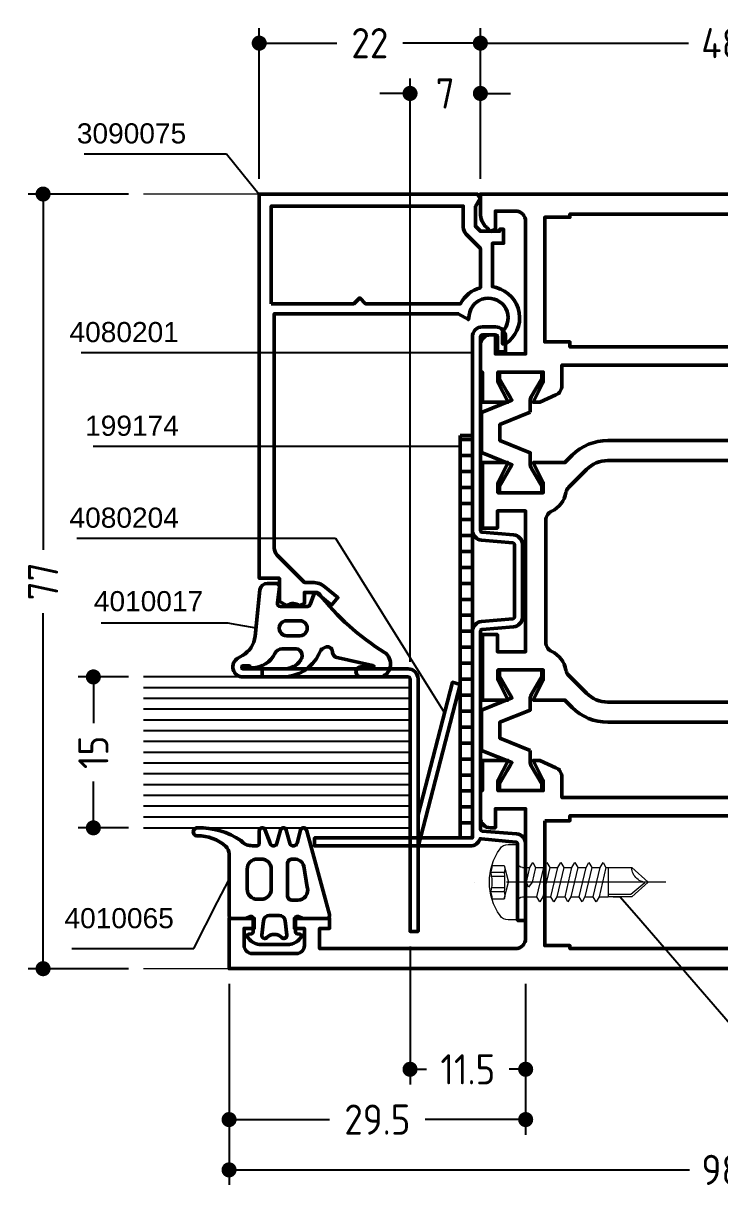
# Model space of a CAD drawing. Header units: millimetres. Extents: x 5 to 291, y 5 to 138.
# Drawn here: x 4.5 to 73.8, y 22.3 to 138.2 of the extents above; entities that cross this region are included whole.
import ezdxf

# ---------------------------------------------------------------- set-up
doc = ezdxf.new("R2010")
doc.units = ezdxf.units.MM
doc.header["$PDMODE"] = 3
doc.header["$PDSIZE"] = -2
doc.linetypes.add('CENTER', pattern=[50.8, 31.75, -6.35, 6.35, -6.35])
doc.linetypes.add('HIDDEN', pattern=[9.525, 6.35, -3.175])
for name, color, linetype, lineweight in [('AM_5', 3, 'Continuous', 25), ('AM_C', 50, 'Continuous', 50), ('AM_S', 80, 'Continuous', 50), ('Cent3', 70, 'CENTER', 18), ('CHide4', 10, 'HIDDEN', 13), ('Cont2', 2, 'Continuous', 25), ('Cont3', 70, 'Continuous', 18), ('Cont4', 10, 'Continuous', 13)]:
    doc.layers.add(name, color=color, linetype=linetype, lineweight=lineweight)
doc.styles.add('HBS_DIMTEXTSTYLE', font='isocp.shx')
doc.styles.add('SWISSL', font='swissl.ttf')
doc.dimstyles.new('Konstruktionsschnitt 1-1$0', dxfattribs={"dimtxt": 3, "dimasz": 1.5, "dimexe": 1.5, "dimexo": 1.5, "dimgap": 1.5, "dimtad": 0, "dimdsep": 46, "dimtxsty": 'HBS_DIMTEXTSTYLE', "dimblk": 'PUNKT', "dimcen": 0, "dimclrd": 3, "dimclre": 3, "dimclrt": 2, "dimadec": 1, "dimazin": 2, "dimtfac": 0.7, "dimtofl": 0, "dimtmove": 0, "dimatfit": 3, "dimfxl": 0, "dimtolj": 1, "dimtzin": 0, "dimarcsym": 0})

# ---------------------------------------------------------------- blocks, each defined once
blk = doc.blocks.new('*U5', base_point=(43.9, 167.94))
for p, q in [((43.9, 181.87), (17.4, 181.87)), ((43.9, 180.8), (17.4, 180.8)), ((43.9, 179.73), (17.4, 179.73)), ((43.9, 178.66), (17.4, 178.66)), ((43.9, 177.59), (17.4, 177.59)), ((43.9, 176.51), (17.4, 176.51)), ((43.9, 175.44), (17.4, 175.44)), ((43.9, 174.37), (17.4, 174.37)), ((43.9, 173.3), (17.4, 173.3)), ((43.9, 172.23), (17.4, 172.23)), ((43.9, 171.16), (17.4, 171.16)), ((43.9, 170.09), (17.4, 170.09)), ((43.9, 169.01), (17.4, 169.01))]:
    blk.add_line(p, q)
blk.add_lwpolyline([(17.4, 167.94), (43.9, 167.94), (43.9, 182.94), (17.4, 182.94)])
blk = doc.blocks.new('WS4070448')
at = {"layer": 'Cent3', "ltscale": 0.5}
blk.add_line((8.05, -14.4), (8.07, 4.66), dxfattribs=at)
at = {"layer": 'CHide4', "ltscale": 0.3}
for p, q in [((7.1, 1.69), (7.1, 3.08)), ((7.51, 1.69), (7.51, 2.97)), ((8.63, 1.69), (8.63, 2.97)), ((9.04, 1.69), (9.04, 3.08))]:
    blk.add_line(p, q, dxfattribs=at)
for points in [[(6.42, 2.92), (6.42, 1.69)], [(9.72, 2.92), (9.72, 1.69)], [(6.42, 1.69), (8.07, 1.25)], [(9.72, 1.69), (8.07, 1.25)]]:
    blk.add_lwpolyline(points, dxfattribs=at)
for centre, radius, start, end in [((6.48, 4.2), 1.28, 267.2848, 298.8872), ((8.07, 5.85), 2.94, 250.6988, 289.3012), ((9.66, 4.2), 1.28, 241.1128, 272.7152), ((6.76, 2.85), 1.21, 253.6643, 286.3357), ((8.07, 11.78), 10.13, 264.4948, 275.5052), ((9.38, 2.85), 1.21, 253.6643, 286.3357)]:
    blk.add_arc(centre, radius, start, end, dxfattribs=at)
at = {"layer": 'Cont4'}
for p, q in [((6.62, -8.64), (6.62, -11)), ((6.62, -8.64), (9.52, -8.64)), ((9.52, -11), (9.52, -8.64)), ((6.62, -11), (8.07, -12.64)), ((8.07, -12.64), (9.52, -11))]:
    blk.add_line(p, q, dxfattribs=at)
blk.add_lwpolyline([(11.39, 2.11, 0.314856), (4.74, 2.11, 0.244912), (4.32, 1.29), (4.32, 0.36), (11.82, 0.36), (11.82, 1.29, 0.244912), (11.39, 2.11, 0.138291)], format="xyb", dxfattribs=at)
for points in [[(6.12, -1.14), (6.62, -1.43), (8.07, -1.08), (8.57, -0.71), (8.07, -0.51), (6.62, -0.85)], [(6.12, -2.54), (6.62, -2.83), (9.52, -2.14), (10.02, -1.85), (9.52, -1.56), (6.62, -2.25)], [(6.12, -3.94), (6.62, -4.23), (9.52, -3.54), (10.02, -3.25), (9.52, -2.96), (6.62, -3.65)], [(6.12, -5.34), (6.62, -5.63), (9.52, -4.94), (10.02, -4.65), (9.52, -4.36), (6.62, -5.05)], [(6.12, -6.74), (6.62, -7.03), (9.52, -6.34), (10.02, -6.05), (9.52, -5.76), (6.62, -6.45)], [(6.12, -8.14), (6.62, -8.43), (9.52, -7.74), (10.02, -7.45), (9.52, -7.16), (6.62, -7.85)]]:
    blk.add_lwpolyline(points, close=True, dxfattribs=at)
for points in [[(6.62, -0.14), (6.62, -0.85)], [(9.52, -0.14), (9.52, -1.56)], [(6.62, -1.43), (6.62, -1.85)], [(6.62, -1.43), (6.62, -2.25)], [(6.62, -1.43), (6.62, -2.25)], [(9.52, -2.14), (9.52, -2.96)], [(6.62, -2.83), (6.62, -3.65)], [(6.62, -4.23), (6.62, -5.05)], [(9.52, -3.54), (9.52, -4.36)], [(6.62, -5.63), (6.62, -6.45)], [(9.52, -4.94), (9.52, -5.76)], [(9.52, -6.34), (9.52, -7.16)], [(6.62, -7.03), (6.62, -7.85)], [(9.52, -7.74), (9.52, -8.64)], [(6.62, -8.43), (6.62, -8.64)], [(9.27, -8.64), (9.27, -10.89), (8.1, -12.28)], [(9.52, -9.14), (9.52, -9.96)], [(6.62, -9.83), (6.62, -10.65)]]:
    blk.add_lwpolyline(points, dxfattribs=at)
for centre, radius, start, end in [((6.12, -0.14), 0.5, 0, 90), ((10.02, -0.14), 0.5, 90, 180), ((6.61, -12.47), 1.47, 353.4244, 89.6688)]:
    blk.add_arc(centre, radius, start, end, dxfattribs=at)
blk = doc.blocks.new('PUNKT')
at = {"color": 0, "linetype": 'Continuous'}
blk.add_line((-0.5, 0), (-1, 0), dxfattribs=at)
at = {"color": 0, "linetype": 'Continuous', "const_width": 0.5}
blk.add_lwpolyline([(-0.25, 0, 1), (0.25, 0, 1)], format="xyb", close=True, dxfattribs=at)
blk = doc.blocks.new('*D6')
at = {"layer": 'AM_5', "color": 3, "lineweight": -2, "transparency": 16777216}
for p, q in [((43, 46.45), (43, 32.75)), ((54.5, 42.75), (54.5, 32.75)), ((44.5, 34.25), (44.64, 34.25)), ((53, 34.25), (52.86, 34.25))]:
    blk.add_line(p, q, dxfattribs=at)
at = {"layer": 'Defpoints', "color": 0, "transparency": 16777216}
for p in [(43, 47.95), (54.5, 44.25), (54.5, 34.25)]:
    blk.add_point(p, dxfattribs=at)
at = {"layer": 'AM_5', "color": 3, "lineweight": -2, "transparency": 16777216, "xscale": 1.5, "yscale": 1.5, "zscale": 1.5, "rotation": 180}
blk.add_blockref('PUNKT', (43, 34.25), dxfattribs=at)
at = {"layer": 'AM_5', "color": 3, "lineweight": -2, "transparency": 16777216, "xscale": 1.5, "yscale": 1.5, "zscale": 1.5}
blk.add_blockref('PUNKT', (54.5, 34.25), dxfattribs=at)
at = {"layer": 'AM_5', "color": 2, "transparency": 16777216, "insert": (48.75, 34.25), "char_height": 3, "attachment_point": 5, "style": 'HBS_DIMTEXTSTYLE'}
blk.add_mtext('\\A1;11.5', dxfattribs=at)
blk = doc.blocks.new('*D7')
at = {"layer": 'AM_5', "color": 3, "lineweight": -2, "transparency": 16777216}
for p, q in [((25, 42.75), (25, 27.75)), ((54.5, 42.75), (54.5, 27.75)), ((26.5, 29.25), (34.99, 29.25)), ((53, 29.25), (44.51, 29.25))]:
    blk.add_line(p, q, dxfattribs=at)
at = {"layer": 'Defpoints', "color": 0, "transparency": 16777216}
for p in [(25, 44.25), (54.5, 44.25), (25, 29.25)]:
    blk.add_point(p, dxfattribs=at)
at = {"layer": 'AM_5', "color": 3, "lineweight": -2, "transparency": 16777216, "xscale": 1.5, "yscale": 1.5, "zscale": 1.5, "rotation": 180}
blk.add_blockref('PUNKT', (25, 29.25), dxfattribs=at)
at = {"layer": 'AM_5', "color": 3, "lineweight": -2, "transparency": 16777216, "xscale": 1.5, "yscale": 1.5, "zscale": 1.5}
blk.add_blockref('PUNKT', (54.5, 29.25), dxfattribs=at)
at = {"layer": 'AM_5', "color": 2, "transparency": 16777216, "insert": (39.75, 29.25), "char_height": 3, "attachment_point": 5, "style": 'HBS_DIMTEXTSTYLE'}
blk.add_mtext('\\A1;29.5', dxfattribs=at)
blk = doc.blocks.new('*D8')
at = {"layer": 'AM_5', "color": 3, "lineweight": -2, "transparency": 16777216}
for p, q in [((25, 42.75), (25, 22.75)), ((123, 42.75), (123, 22.75)), ((26.5, 24.25), (70.79, 24.25)), ((121.5, 24.25), (77.21, 24.25))]:
    blk.add_line(p, q, dxfattribs=at)
at = {"layer": 'Defpoints', "color": 0, "transparency": 16777216}
for p in [(25, 44.25), (123, 44.25), (25, 24.25)]:
    blk.add_point(p, dxfattribs=at)
at = {"layer": 'AM_5', "color": 3, "lineweight": -2, "transparency": 16777216, "xscale": 1.5, "yscale": 1.5, "zscale": 1.5, "rotation": 180}
blk.add_blockref('PUNKT', (25, 24.25), dxfattribs=at)
at = {"layer": 'AM_5', "color": 3, "lineweight": -2, "transparency": 16777216, "xscale": 1.5, "yscale": 1.5, "zscale": 1.5}
blk.add_blockref('PUNKT', (123, 24.25), dxfattribs=at)
at = {"layer": 'AM_5', "color": 2, "transparency": 16777216, "insert": (74, 24.25), "char_height": 3, "attachment_point": 5, "style": 'HBS_DIMTEXTSTYLE'}
blk.add_mtext('\\A1;98', dxfattribs=at)
blk = doc.blocks.new('*D11')
at = {"layer": 'AM_5', "color": 3, "lineweight": -2, "transparency": 16777216}
for p, q in [((43, 74.75), (43, 132.75)), ((50, 122.75), (50, 132.75)), ((41.5, 131.25), (40, 131.25)), ((51.5, 131.25), (53, 131.25))]:
    blk.add_line(p, q, dxfattribs=at)
at = {"layer": 'Defpoints', "color": 0, "transparency": 16777216}
for p in [(43, 131.25), (50, 121.25), (43, 73.25)]:
    blk.add_point(p, dxfattribs=at)
at = {"layer": 'AM_5', "color": 3, "lineweight": -2, "transparency": 16777216, "xscale": 1.5, "yscale": 1.5, "zscale": 1.5}
blk.add_blockref('PUNKT', (43, 131.25), dxfattribs=at)
at = {"layer": 'AM_5', "color": 3, "lineweight": -2, "transparency": 16777216, "xscale": 1.5, "yscale": 1.5, "zscale": 1.5, "rotation": 180}
blk.add_blockref('PUNKT', (50, 131.25), dxfattribs=at)
at = {"layer": 'AM_5', "color": 2, "transparency": 16777216, "insert": (46.5, 131.25), "char_height": 3, "attachment_point": 5, "style": 'HBS_DIMTEXTSTYLE'}
blk.add_mtext('\\A1;7', dxfattribs=at)
blk = doc.blocks.new('*D12')
at = {"layer": 'AM_5', "color": 3, "lineweight": -2, "transparency": 16777216}
for p, q in [((28, 122.75), (28, 137.75)), ((50, 122.75), (50, 137.75)), ((29.5, 136.25), (35.72, 136.25)), ((48.5, 136.25), (42.28, 136.25))]:
    blk.add_line(p, q, dxfattribs=at)
at = {"layer": 'Defpoints', "color": 0, "transparency": 16777216}
for p in [(28, 136.25), (28, 121.25), (50, 121.25)]:
    blk.add_point(p, dxfattribs=at)
at = {"layer": 'AM_5', "color": 3, "lineweight": -2, "transparency": 16777216, "xscale": 1.5, "yscale": 1.5, "zscale": 1.5, "rotation": 180}
blk.add_blockref('PUNKT', (28, 136.25), dxfattribs=at)
at = {"layer": 'AM_5', "color": 3, "lineweight": -2, "transparency": 16777216, "xscale": 1.5, "yscale": 1.5, "zscale": 1.5}
blk.add_blockref('PUNKT', (50, 136.25), dxfattribs=at)
at = {"layer": 'AM_5', "color": 2, "transparency": 16777216, "insert": (39, 136.25), "char_height": 3, "attachment_point": 5, "style": 'HBS_DIMTEXTSTYLE'}
blk.add_mtext('\\A1;22', dxfattribs=at)
blk = doc.blocks.new('*D13')
at = {"layer": 'AM_5', "color": 3, "lineweight": -2, "transparency": 16777216}
for p, q in [((50, 122.75), (50, 137.75)), ((98, 122.75), (98, 137.75)), ((51.5, 136.25), (70.7, 136.25)), ((96.5, 136.25), (77.3, 136.25))]:
    blk.add_line(p, q, dxfattribs=at)
at = {"layer": 'Defpoints', "color": 0, "transparency": 16777216}
for p in [(50, 136.25), (50, 121.25), (98, 121.25)]:
    blk.add_point(p, dxfattribs=at)
at = {"layer": 'AM_5', "color": 3, "lineweight": -2, "transparency": 16777216, "xscale": 1.5, "yscale": 1.5, "zscale": 1.5, "rotation": 180}
blk.add_blockref('PUNKT', (50, 136.25), dxfattribs=at)
at = {"layer": 'AM_5', "color": 3, "lineweight": -2, "transparency": 16777216, "xscale": 1.5, "yscale": 1.5, "zscale": 1.5}
blk.add_blockref('PUNKT', (98, 136.25), dxfattribs=at)
at = {"layer": 'AM_5', "color": 2, "transparency": 16777216, "insert": (74, 136.25), "char_height": 3, "attachment_point": 5, "style": 'HBS_DIMTEXTSTYLE'}
blk.add_mtext('\\A1;48', dxfattribs=at)
blk = doc.blocks.new('*S47')
at = {"layer": 'AM_5', "color": 3, "linetype": 'Continuous'}
blk.add_line((96.72, 141.27), (95.09, 143.16), dxfattribs=at)
at = {"layer": 'AM_5', "color": 3}
for p, q in [((109.67, 126.28), (96.72, 141.27)), ((123.82, 126.28), (109.67, 126.28))]:
    blk.add_line(p, q, dxfattribs=at)
at = {"layer": 'AM_5', "color": 2, "insert": (113.67, 127.28), "char_height": 2, "attachment_point": 7, "style": 'SWISSL'}
blk.add_mtext('4070448', dxfattribs=at)
blk = doc.blocks.new('*D23')
at = {"layer": 'AM_5', "color": 3, "lineweight": -2, "transparency": 16777216}
for p, q in [((15, 73.25), (10, 73.25)), ((11.5, 71.75), (11.5, 68.66)), ((11.5, 59.75), (11.5, 62.84)), ((15, 58.25), (10, 58.25))]:
    blk.add_line(p, q, dxfattribs=at)
at = {"layer": 'Defpoints', "color": 0, "transparency": 16777216}
for p in [(11.5, 73.25), (16.5, 73.25), (16.5, 58.25)]:
    blk.add_point(p, dxfattribs=at)
at = {"layer": 'AM_5', "color": 3, "lineweight": -2, "transparency": 16777216, "xscale": 1.5, "yscale": 1.5, "zscale": 1.5}
for p, rotation in [((11.5, 73.25), 90), ((11.5, 58.25), 270)]:
    blk.add_blockref('PUNKT', p, dxfattribs=dict(at, rotation=rotation))
at = {"layer": 'AM_5', "color": 2, "transparency": 16777216, "insert": (11.5, 65.75), "char_height": 3, "attachment_point": 5, "rotation": 90, "style": 'HBS_DIMTEXTSTYLE'}
blk.add_mtext('\\A1;15', dxfattribs=at)
blk = doc.blocks.new('*D24')
at = {"layer": 'AM_5', "color": 3, "lineweight": -2, "transparency": 16777216}
for p, q in [((15, 121.25), (5, 121.25)), ((6.5, 119.75), (6.5, 85.9)), ((6.5, 45.75), (6.5, 79.6)), ((15, 44.25), (5, 44.25))]:
    blk.add_line(p, q, dxfattribs=at)
at = {"layer": 'Defpoints', "color": 0, "transparency": 16777216}
for p in [(6.5, 121.25), (16.5, 121.25), (16.5, 44.25)]:
    blk.add_point(p, dxfattribs=at)
at = {"layer": 'AM_5', "color": 3, "lineweight": -2, "transparency": 16777216, "xscale": 1.5, "yscale": 1.5, "zscale": 1.5}
for p, rotation in [((6.5, 121.25), 90), ((6.5, 44.25), 270)]:
    blk.add_blockref('PUNKT', p, dxfattribs=dict(at, rotation=rotation))
at = {"layer": 'AM_5', "color": 2, "transparency": 16777216, "insert": (6.5, 82.75), "char_height": 3, "attachment_point": 5, "rotation": 90, "style": 'HBS_DIMTEXTSTYLE'}
blk.add_mtext('\\A1;77', dxfattribs=at)
blk = doc.blocks.new('*S67')
at = {"layer": 'AM_5', "color": 3}
for p, q in [((43.48, 170.4), (56.08, 170.4)), ((56.08, 170.4), (56.41, 170.34))]:
    blk.add_line(p, q, dxfattribs=at)
at = {"layer": 'AM_5', "color": 3, "linetype": 'Continuous'}
blk.add_line((56.41, 170.34), (58.87, 169.9), dxfattribs=at)
at = {"layer": 'AM_5', "color": 2, "insert": (53.63, 171.52), "char_height": 2, "attachment_point": 9, "style": 'SWISSL'}
blk.add_mtext('4010017', dxfattribs=at)
blk = doc.blocks.new('*S68')
at = {"layer": 'AM_5', "color": 3}
blk.add_line((41.51, 197.27), (77.91, 197.27), dxfattribs=at)
at = {"layer": 'AM_5', "color": 3, "linetype": 'Continuous'}
blk.add_line((77.91, 197.27), (80.41, 197.27), dxfattribs=at)
at = {"layer": 'AM_5', "color": 2, "insert": (51.21, 198.27), "char_height": 2, "attachment_point": 9, "style": 'SWISSL'}
blk.add_mtext('4080201', dxfattribs=at)
blk = doc.blocks.new('*S69')
at = {"layer": 'AM_5', "color": 3}
blk.add_line((42.69, 187.96), (76.71, 187.96), dxfattribs=at)
at = {"layer": 'AM_5', "color": 3, "linetype": 'Continuous'}
blk.add_line((76.71, 187.96), (79.21, 187.96), dxfattribs=at)
at = {"layer": 'AM_5', "color": 2, "insert": (51.21, 188.96), "char_height": 2, "attachment_point": 9, "style": 'SWISSL'}
blk.add_mtext('199174', dxfattribs=at)
blk = doc.blocks.new('*S70')
at = {"layer": 'AM_5', "color": 3}
for p, q in [((41.05, 178.82), (66.78, 178.82)), ((66.78, 178.82), (76.32, 163.56))]:
    blk.add_line(p, q, dxfattribs=at)
at = {"layer": 'AM_5', "color": 3, "linetype": 'Continuous'}
blk.add_line((76.32, 163.56), (77.64, 161.44), dxfattribs=at)
at = {"layer": 'AM_5', "color": 2, "insert": (51.21, 179.82), "char_height": 2, "attachment_point": 9, "style": 'SWISSL'}
blk.add_mtext('4080204', dxfattribs=at)
blk = doc.blocks.new('*S71')
at = {"layer": 'AM_5', "color": 3, "linetype": 'Continuous'}
blk.add_line((55.07, 142.67), (56.21, 144.89), dxfattribs=at)
at = {"layer": 'AM_5', "color": 3}
for p, q in [((52.71, 138.01), (55.07, 142.67)), ((40.58, 138.01), (52.71, 138.01))]:
    blk.add_line(p, q, dxfattribs=at)
at = {"layer": 'AM_5', "color": 2, "insert": (50.71, 140.01), "char_height": 2, "attachment_point": 9, "style": 'SWISSL'}
blk.add_mtext('4010065', dxfattribs=at)
blk = doc.blocks.new('*S72')
at = {"layer": 'AM_5', "color": 3}
for p, q in [((41.8, 217.02), (55.94, 217.02)), ((55.94, 217.02), (57.6, 214.97))]:
    blk.add_line(p, q, dxfattribs=at)
at = {"layer": 'AM_5', "color": 3, "linetype": 'Continuous'}
blk.add_line((57.6, 214.97), (59.18, 213.03), dxfattribs=at)
at = {"layer": 'AM_5', "color": 2, "insert": (51.94, 218.02), "char_height": 2, "attachment_point": 9, "style": 'SWISSL'}
blk.add_mtext('3090075', dxfattribs=at)
blk = doc.blocks.new('WI1021358')
for points in [[(-59.8, 2.2), (-59.8, 1.55), (-61.8, 2.55), (-62.8, 2.55), (-62.8, -1.95), (-61.8, -1.95), (-59.8, -0.95), (-59.8, -3.5), (-65, -3.5), (-65, -2), (-64.6, -2), (-64.6, 5, 0.414214), (-65.6, 6), (-74.2, 6, 0.414214), (-75.2, 5), (-75.2, -2), (-72.2, -2), (-72.06, -2.34), (-73.22, -3.5), (-75.2, -3.5), (-75.2, -10), (-73, -10), (-73, -9), (-72, -9), (-72, -12.5), (-73, -12.5), (-73, -11.5), (-74.7, -11.5, 0.414214), (-75.5, -12.3), (-75.5, -16.7, 0.414214), (-74.7, -17.5), (-73, -17.5), (-73, -16.5), (-72, -16.5), (-72, -19), (-77, -19), (-77, 79), (-72, 79), (-72, 76.5), (-73, 76.5), (-73, 77.5), (-74.7, 77.5, 0.414214), (-75.5, 76.7), (-75.5, 72.3, 0.414214), (-74.7, 71.5), (-73, 71.5), (-73, 72.5), (-72, 72.5), (-72, 69), (-73, 69), (-73, 70), (-75, 70), (-75, 50.5, 0.414214), (-74, 49.5), (-61.1, 49.5), (-61.1, 52.5), (-63, 52.5), (-63, 53, -0.414214), (-62, 54), (-59.3, 54), (-59.3, 53.8), (-56.3, 53.8), (-56.3, 51.25), (-58.3, 52.25), (-59.3, 52.25), (-59.3, 47.75), (-58.3, 47.75), (-56.3, 48.75), (-56.3, 48.1), (-57.03, 46.49, -0.294108), (-57.94, 45.9), (-60, 45.9), (-60, 6.6), (-60.9, 6.6), (-60.9, 4.78, 0.109518), (-60.81, 4.36), (-59.8, 2.2)], [(-55.31, 49.05), (-56.43, 49.05, 0.131652), (-56.83, 48.94), (-58.64, 47.9), (-59.3, 47.9), (-59.3, 52.1), (-58.64, 52.1), (-57.3, 51.33), (-56.81, 51.05), (-56.51, 50.87), (-55.3, 53.88), (-51.3, 53.88), (-50.09, 50.87), (-47.96, 52.1), (-47.3, 52.1), (-47.3, 47.9), (-47.96, 47.9), (-49.77, 48.94, 0.131652), (-50.17, 49.05), (-51.29, 49.05), (-52.51, 52.08), (-54.08, 52.08)], [(-24.5, 41.33, 0.198912), (-25.96, 44.86), (-26.7, 45.6), (-26.7, 48.75), (-28.7, 47.75), (-29.7, 47.75), (-29.7, 52.25), (-28.7, 52.25), (-26.7, 51.25), (-26.7, 53.8), (-33.2, 53.8), (-33.2, 52.3), (-31.5, 52.3), (-31.5, 49.5), (-45.5, 49.5), (-45.5, 52.3), (-43.8, 52.3), (-43.8, 53.8), (-50.3, 53.8), (-50.3, 51.25), (-48.3, 52.25), (-47.3, 52.25), (-47.3, 47.75), (-48.3, 47.75), (-50.3, 48.75), (-50.3, 45.6), (-51.04, 44.86, 0.198912), (-52.5, 41.33), (-52.5, 5.21, -0.109518), (-52.59, 4.79), (-53.8, 2.2), (-53.8, 1.55), (-51.8, 2.55), (-50.8, 2.55), (-50.8, -1.95), (-51.8, -1.95), (-53.8, -0.95), (-53.8, -3.5), (-45.5, -3.5), (-45.5, 0.3), (-48, 0.3), (-48, 6), (-29, 6), (-29, 0.3), (-31.5, 0.3), (-31.5, -3.5), (-23.2, -3.5), (-23.2, -0.95), (-25.2, -1.95), (-26.2, -1.95), (-26.2, 2.55), (-25.2, 2.55), (-23.2, 1.55), (-23.2, 2.2), (-24.41, 4.79, -0.109518), (-24.5, 5.21)], [(-21.69, 49.05), (-20.57, 49.05, -0.131652), (-20.17, 48.94), (-18.36, 47.9), (-17.7, 47.9), (-17.7, 52.1), (-18.36, 52.1), (-19.7, 51.33), (-20.19, 51.05), (-20.49, 50.87), (-21.7, 53.88), (-25.7, 53.88), (-26.91, 50.87), (-29.04, 52.1), (-29.7, 52.1), (-29.7, 47.9), (-29.04, 47.9), (-27.23, 48.94, -0.131652), (-26.83, 49.05), (-25.71, 49.05), (-24.49, 52.08), (-22.91, 52.08)], [(-17.7, 54), (-15, 54, -0.414214), (-14, 53), (-14, 52.5), (-15.9, 52.5), (-15.9, 49.5), (-2.7, 49.5, 0.414214), (-1.7, 50.5), (-1.7, 52.5), (-3.5, 52.5), (-3.71, 53.01), (-3.31, 53.41, -0.198912), (-1.9, 54), (0, 54), (0, 6), (-12, 6), (-12, -3.5), (-17.2, -3.5), (-17.2, -0.95), (-15.2, -1.95), (-14.2, -1.95), (-14.2, 2.55), (-15.2, 2.55), (-17.2, 1.55), (-17.2, 2.2), (-16.19, 4.36, 0.109518), (-16.1, 4.78), (-16.1, 6.6), (-17, 6.6), (-17, 45.9), (-19.06, 45.9, -0.294108), (-19.97, 46.49), (-20.7, 48.1), (-20.7, 48.75), (-18.7, 47.75), (-17.7, 47.75), (-17.7, 52.25), (-18.7, 52.25), (-20.7, 51.25), (-20.7, 53.8), (-17.7, 53.8), (-17.7, 54)], [(-26.5, 8), (-50.5, 8), (-50.5, 41.33, -0.198912), (-49.62, 43.45), (-47.86, 45.21, -0.154989), (-47.33, 45.49, 0.248244), (-45.47, 46.91, -0.293963), (-44.56, 47.5), (-32.43, 47.5, -0.293963), (-31.52, 46.91, 0.248244), (-29.67, 45.49, -0.154989), (-29.14, 45.21), (-27.38, 43.45, -0.198912), (-26.5, 41.33)], [(-58.81, 1.25), (-59.93, 1.25, -0.131652), (-60.33, 1.36), (-62.14, 2.4), (-62.8, 2.4), (-62.8, -1.8), (-62.14, -1.8), (-60.8, -1.03), (-60.31, -0.74), (-60.01, -0.57), (-58.8, -3.57), (-54.8, -3.57), (-53.59, -0.57), (-51.46, -1.8), (-50.8, -1.8), (-50.8, 2.4), (-51.46, 2.4), (-53.27, 1.36, -0.131652), (-53.67, 1.25), (-54.79, 1.25), (-56.01, -1.77), (-57.58, -1.77)], [(-18.19, 1.25), (-17.07, 1.25, 0.131652), (-16.67, 1.36), (-14.86, 2.4), (-14.2, 2.4), (-14.2, -1.8), (-14.86, -1.8), (-16.2, -1.03), (-16.69, -0.74), (-16.99, -0.57), (-18.2, -3.57), (-22.2, -3.57), (-23.41, -0.57), (-25.54, -1.8), (-26.2, -1.8), (-26.2, 2.4), (-25.54, 2.4), (-23.73, 1.36, 0.131652), (-23.33, 1.25), (-22.21, 1.25), (-20.99, -1.77), (-19.41, -1.77)]]:
    blk.add_lwpolyline(points, format="xyb", close=True)
for points in [[(-62.3, 47.6), (-74.7, 47.6), (-74.7, 45.1), (-75, 45.1), (-75, 10.4), (-74.7, 10.4), (-74.7, 7.9), (-62.3, 7.9), (-62.3, 10.4), (-61.8, 10.4), (-61.8, 45.1), (-62.3, 45.1), (-62.3, 47.6)], [(-14.7, 7.9), (-2.3, 7.9), (-2.3, 10.4), (-2, 10.4), (-2, 45.1), (-2.3, 45.1), (-2.3, 47.6), (-14.7, 47.6), (-14.7, 45.1), (-15.2, 45.1), (-15.2, 10.4), (-14.7, 10.4), (-14.7, 7.9)]]:
    blk.add_lwpolyline(points, close=True)
blk = doc.blocks.new('WI3090075')
for points in [[(0, 22), (0, 0.3), (-0.45, 0.04), (-1.25, 0.5), (-3.2, 0.5), (-3.7, 0), (-3.7, -1.9), (-3.5, -1.9), (-3.5, -2.3), (-4.9, -2.3), (-4.9, -1.2), (-9.2, -1.2), (-9.3, -1.57, -0.652679), (-14.9, -2.49), (-14.9, -2.2), (-13.66, -2.2, 1.382111), (-12.04, 1.13), (-12.48, 1.19), (-11.9, 2.2), (-11.9, 20.5), (-35.19, 20.5, 0.198912), (-35.89, 20.21), (-38.6, 17.5), (-38.6, 16.71, -0.176327), (-39.07, 15.43), (-40.12, 14.18), (-40.88, 14.82), (-39.6, 16.35), (-39.6, 17.5), (-40.7, 17.5), (-40.93, 17.99, 0.339409), (-40.9, 19.21), (-40.5, 20), (-38.2, 20), (-38.2, 22), (0, 22)], [(-10.9, 20.8), (-10.9, 12.58), (-10.32, 12), (-10.9, 11.42), (-10.9, 1.97, -0.213458), (-9.31, 0), (-5.4, 0), (-3.99, 1.41, -0.198912), (-3.28, 1.7), (-1.2, 1.7), (-1.2, 20.8), (-10.9, 20.8)]]:
    blk.add_lwpolyline(points, format="xyb", close=True)
blk = doc.blocks.new('WI199174')
h = blk.add_hatch()
h.set_pattern_fill('LINE', color=256, scale=0.5, angle=90)
h.paths.add_polyline_path([(0, 1.2), (0, 0), (40, 0), (40, 1.2)])
blk.add_lwpolyline([(0, 1.2), (0, 0), (40, 0), (40, 1.2)], close=True)
blk = doc.blocks.new('WI4010017')
for points in [[(-3.46, 2.42, -0.240056), (-5.37, 3.66), (-5.63, 4.12, 0.767327), (-7.5, 3.62), (-7.5, -0.35, 0.286745), (-5.25, -3.94), (-4.85, -4.14, -0.149451), (-4.72, -4.26), (-4.57, -4.53, -0.57735), (-5, -5.28), (-5.12, -5.28), (-5.16, -5.31, 0.158399), (-5.55, -5.6), (-6.36, -9.28, -0.113567), (-6.42, -9.4, -0.190093), (-6.5, -9.19), (-6.5, -8.12, 1), (-7.5, -8.12), (-7.5, -10.18, 0.009709), (-7.5, -10.22, 0.587918), (-5.07, -10.47, -0.09166), (0.81, -3.93, 0.553622), (0.7, -3.44), (-0.3, -3.07, -0.315299), (-0.5, -2.79), (-0.5, -0.1, -0.449698), (-0.16, 0.2), (1.46, 0, 0.449698), (1.8, 0.3), (1.8, 1.16, 0.354573), (1.17, 1.94), (-3.46, 2.42)], [(-3.46, 2.42, -0.240056), (-5.37, 3.66), (-5.63, 4.12, 0.767327), (-7.5, 3.62), (-7.5, -0.35, 0.286745), (-5.25, -3.94), (-4.85, -4.14, -0.149451), (-4.72, -4.26), (-4.57, -4.53, -0.57735), (-5, -5.28), (-5.12, -5.28), (-5.16, -5.31, 0.158399), (-5.55, -5.6), (-6.36, -9.28, -0.113567), (-6.42, -9.4, -0.190093), (-6.5, -9.19), (-6.5, -8.12, 1), (-7.5, -8.12), (-7.5, -10.18, 0.009709), (-7.5, -10.22, 0.587918), (-5.07, -10.47, -0.09166), (0.81, -3.93, 0.553622), (0.7, -3.44), (-0.3, -3.07, -0.315299), (-0.5, -2.79), (-0.5, -0.1, -0.449698), (-0.16, 0.2), (1.46, 0, 0.449698), (1.8, 0.3), (1.8, 1.16, 0.354573), (1.17, 1.94), (-3.46, 2.42)], [(-4.7, -0.28, 0.292811), (-5.16, 0.44, -0.290987), (-6.6, 2.71), (-6.6, 2.92), (-6.5, 2.92, 0.414214), (-6.4, 3.02), (-6.4, 3.62, 0.414214), (-6.5, 3.72), (-6.6, 3.72, 0.414214), (-6.7, 3.62), (-6.7, -0.48, 0.244698), (-5.85, -2.12), (-5.8, -2.15, 0.673804), (-4.71, -1.45), (-4.7, -0.28)], [(-4.7, -0.28, 0.292811), (-5.16, 0.44, -0.290987), (-6.6, 2.71), (-6.6, 2.92), (-6.5, 2.92, 0.414214), (-6.4, 3.02), (-6.4, 3.62, 0.414214), (-6.5, 3.72), (-6.6, 3.72, 0.414214), (-6.7, 3.62), (-6.7, -0.48, 0.244698), (-5.85, -2.12), (-5.8, -2.15, 0.673804), (-4.71, -1.45), (-4.7, -0.28)], [(-1.91, -0.73, 1.006711), (-3.4, -0.73), (-3.4, -2.03, 1.006711), (-1.91, -2.03), (-1.91, -0.73)], [(-1.91, -0.73, 1.006711), (-3.4, -0.73), (-3.4, -2.03, 1.006711), (-1.91, -2.03), (-1.91, -0.73)], [(-1.91, -0.73, 1.006711), (-3.4, -0.73), (-3.4, -2.03, 1.006711), (-1.91, -2.03), (-1.91, -0.73)]]:
    blk.add_lwpolyline(points, format="xyb", close=True)
blk = doc.blocks.new('WI4010065')
for points in [[(0.3, 0, 0.414214), (0, -0.3), (0, -1.62), (0.19, -2.13, -0.520567), (0, -2.4), (-1.33, -2.4, -0.36397), (-1.53, -2.23), (-1.58, -1.97, 0.594937), (-1.91, -1.85), (-2.12, -2.05, 0.208), (-2.6, -3.15), (-2.6, -5.85, 0.208), (-2.12, -6.95), (-1.91, -7.15, 0.594937), (-1.58, -7.03), (-1.53, -6.77, -0.36397), (-1.33, -6.6), (0, -6.6, -0.520567), (0.19, -6.87), (0, -7.38), (0, -9.7, 0.505497), (0.39, -9.99), (8.79, -7.69, 0.751737), (8.78, -7.11), (7.47, -6.76, -0.767327), (7.47, -6.04), (8.78, -5.69, 0.767327), (8.78, -5.11), (7.46, -4.76, -0.767327), (7.46, -4.08), (8.78, -3.59, 0.876976), (8.7, -3), (7.5, -3, -0.414214), (7.2, -2.7), (7.2, -2.48, -0.051818), (7.23, -2.17, -0.225446), (7.75, -1.18, 0.150709), (9, 3.17, 1.016945), (8.2, 3.15, -0.195341), (7.16, 0.33, -0.211259), (6.42, 0)], [(4.9, -1.8, -0.414214), (5.9, -2.8), (5.9, -3.2, -0.414214), (4.9, -4.2), (2.9, -4.2, -0.414214), (1.9, -3.2), (1.9, -2.8, -0.414214), (2.9, -1.8)], [(0.3, -4.98), (0.3, -4.02, 0.378866), (-0.23, -3.43), (-1.66, -3.25, 0.717695), (-1.91, -3.76, -0.421053), (-1.91, -5.24, 0.717695), (-1.66, -5.75), (-0.23, -5.57, 0.378866)], [(5.4, -5.8, -0.414214), (5.9, -6.3), (5.9, -6.49, -0.328465), (5.2, -7.44), (3.1, -7.78, -0.505497), (1.8, -6.83), (1.8, -6.3, -0.414214), (2.3, -5.8)]]:
    blk.add_lwpolyline(points, format="xyb", close=True)
blk = doc.blocks.new('WI4080201')
blk.add_lwpolyline([(-49, 1, 0.414214), (-48.8, 0.8), (-28.48, 0.8, -0.388879), (-27.49, -0.11), (-27.22, -3.22, 0.388879), (-27.02, -3.4), (-19.88, -3.4, 0.388879), (-19.68, -3.22), (-19.41, -0.11, -0.388879), (-18.42, 0.8), (0.8, 0.8, -0.414214), (1.8, -0.2), (1.8, -1.5, -0.414214), (0.8, -2.5), (-0.7, -2.5), (-0.7, -1.7), (0.8, -1.7, 0.414214), (1, -1.5), (1, -0.2, 0.414214), (0.8, 0), (-18.42, 0, 0.388879), (-18.62, -0.18), (-18.89, -3.29, -0.388879), (-19.88, -4.2), (-27.02, -4.2, -0.388879), (-28.01, -3.29), (-28.28, -0.18, 0.388879), (-28.48, 0), (-48.12, 0, 0.388879), (-48.32, -0.18), (-48.61, -3.59, -0.388879), (-49.61, -4.5), (-57.2, -4.5), (-57.2, -3.7), (-49.61, -3.7, 0.388879), (-49.41, -3.52), (-49.11, -0.11, -0.039327), (-49.09, 0.04, -0.331311), (-49.8, 1), (-49.8, 16.5), (-49, 16.5), (-49, 1)], format="xyb", close=True)
blk = doc.blocks.new('WI4080204')
blk.add_lwpolyline([(0.8, 0.2, -0.414214), (-0.2, -0.8), (-25.3, -0.8), (-25.3, 0), (-0.2, 0, 0.414214), (0, 0.2), (0, 14.7), (0.8, 14.7), (0.8, 0.2)], format="xyb", close=True)
blk.add_lwpolyline([(-13.72, -0.8), (-0.53, -4.23), (-0.74, -5), (-16.9, -0.8)])

msp = doc.modelspace()

# ---------------------------------------------------------------- linework, layer by layer
at = {"layer": 'Cont3'}
for p, q in [((28, 121.252), (16.5, 121.252)), ((25, 44.251), (16.5, 44.251))]:
    msp.add_line(p, q, dxfattribs=at)

# ---------------------------------------------------------------- block references
at = {"xscale": -1, "rotation": 90}
msp.add_blockref('WS4070448', (54.061, 60.914), dxfattribs=at)
at = {"layer": 'AM_5'}
for name in ['*S72', '*S68', '*S69', '*S70', '*S67', '*S71', '*S47']:
    msp.add_blockref(name, (-31.207, -91.767), dxfattribs=at)
at = {"layer": 'AM_C', "rotation": 89.99999999999999}
for name, p in [('WI4080201', (50, 106.252)), ('WI4010017', (30, 80.752)), ('WI4080204', (43, 73.249)), ('WI4010065', (25, 49.251))]:
    msp.add_blockref(name, p, dxfattribs=at)
at = {"layer": 'AM_C', "xscale": -1, "rotation": 89.99999999999993}
msp.add_blockref('WI199174', (49.2, 97.252), dxfattribs=at)
at = {"layer": 'AM_S'}
for name, p, rotation in [('WI1021358', (104, 121.252), 89.99999999999997), ('WI3090075', (50, 121.252), 89.99999999999999)]:
    msp.add_blockref(name, p, dxfattribs=dict(at, rotation=rotation))
at = {"layer": 'Cont2'}
msp.add_blockref('*U5', (43, 58.249), dxfattribs=at)

# ---------------------------------------------------------------- dimensions: what is measured, and where the dimension line sits
at = {"layer": 'AM_5'}
for base, p1, p2, angle, picture, middle in [((28, 136.252), (50, 121.252), (28, 121.252), 180, '*D12', (39, 136.252)), ((50, 136.252), (98, 121.252), (50, 121.252), 180, '*D13', (74, 136.252)), ((43, 131.252), (50, 121.252), (43, 73.249), 180, '*D11', (46.5, 131.252)), ((6.5, 121.252), (16.5, 44.251), (16.5, 121.252), 90, '*D24', (6.5, 82.752)), ((11.5, 73.249), (16.5, 58.249), (16.5, 73.249), 90, '*D23', (11.5, 65.749)), ((54.5, 34.251), (43, 47.951), (54.5, 44.251), 180, '*D6', (48.75, 34.251)), ((25, 29.251), (54.5, 44.251), (25, 44.251), 180, '*D7', (39.75, 29.251)), ((25, 24.251), (123, 44.251), (25, 44.251), 180, '*D8', (74, 24.251))]:
    dim = msp.add_linear_dim(base=base, p1=p1, p2=p2, angle=angle, dimstyle='Konstruktionsschnitt 1-1$0', dxfattribs=at)
    dim.commit()
    dim.dimension.update_dxf_attribs({"geometry": picture, "text_midpoint": middle, "dimtype": 160})

doc.saveas('drawing.dxf')
